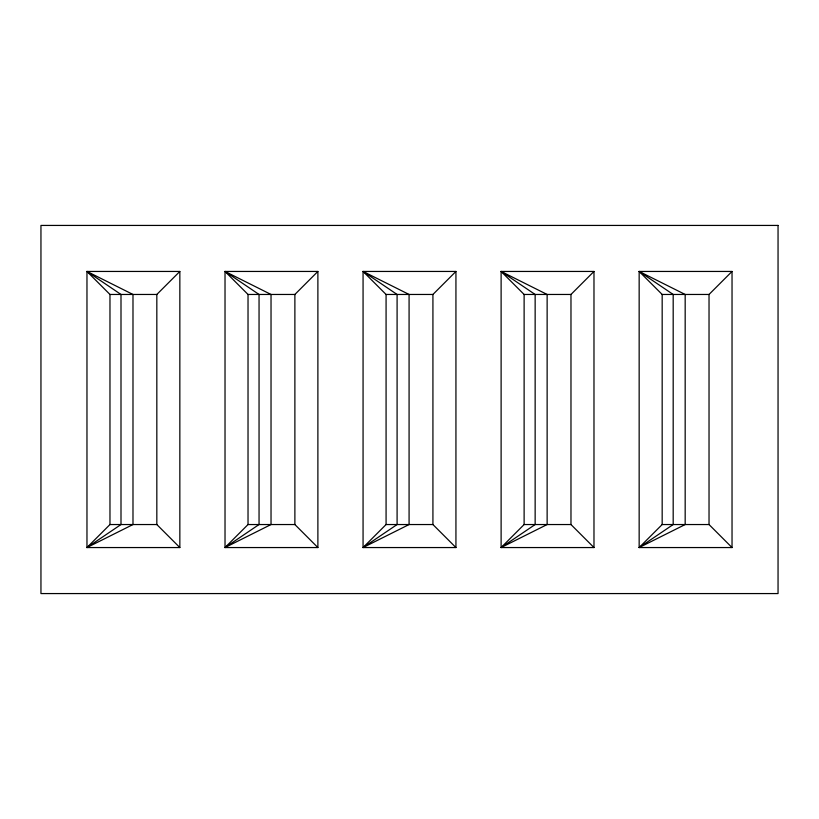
<?xml version="1.0" encoding="UTF-8"?>
<svg xmlns="http://www.w3.org/2000/svg" width="819" height="819" viewBox="0 0 819 819"><rect width="100%" height="100%" fill="white"/><g stroke="black" fill="none" stroke-linecap="round" stroke-linejoin="round"><path stroke-width="1.23" d="M179.842 547.553L156.828 524.539L156.828 294.461L179.842 271.447L86.968 271.447L86.968 547.553L179.842 547.553L179.842 271.447M317.885 547.553L294.881 524.539L294.881 294.461L317.885 271.447L225.02 271.447L225.02 547.553L317.885 547.553L317.885 271.447M86.968 547.553L109.971 524.539L109.971 294.461L86.968 271.447L132.985 294.461L132.985 524.539L86.968 547.553L120.997 524.539L120.997 294.461L86.968 271.447M455.937 547.553L432.923 524.539L432.923 294.461L455.937 271.447L363.063 271.447L363.063 547.553L455.937 547.553L455.937 271.447M225.02 547.553L248.024 524.539L248.024 294.461L225.02 271.447L271.028 294.461L271.028 524.539L225.02 547.553L259.05 524.539L259.05 294.461L225.02 271.447M593.98 547.553L570.976 524.539L570.976 294.461L593.98 271.447L501.115 271.447L501.115 547.553L593.98 547.553L593.98 271.447M363.063 547.553L386.077 524.539L386.077 294.461L363.063 271.447L409.08 294.461L409.08 524.539L363.063 547.553L397.092 524.539L397.092 294.461L363.063 271.447M732.032 547.553L709.029 524.539L709.029 294.461L732.032 271.447L639.158 271.447L639.158 547.553L732.032 547.553L732.032 271.447M501.115 547.553L524.119 524.539L524.119 294.461L501.115 271.447L547.133 294.461L547.133 524.539L501.115 547.553L535.145 524.539L535.145 294.461L501.115 271.447M639.158 547.553L662.172 524.539L662.172 294.461L639.158 271.447L685.175 294.461L685.175 524.539L639.158 547.553L673.187 524.539L673.187 294.461L639.158 271.447M109.971 294.461L156.828 294.461M248.024 294.461L294.881 294.461M386.077 294.461L432.923 294.461M524.119 294.461L570.976 294.461M662.172 294.461L709.029 294.461M109.971 524.539L156.828 524.539M248.024 524.539L294.881 524.539M386.077 524.539L432.923 524.539M524.119 524.539L570.976 524.539M662.172 524.539L709.029 524.539M778.05 225.43L40.95 225.43L40.95 593.57L778.05 593.57L778.05 225.43"/></g></svg>
